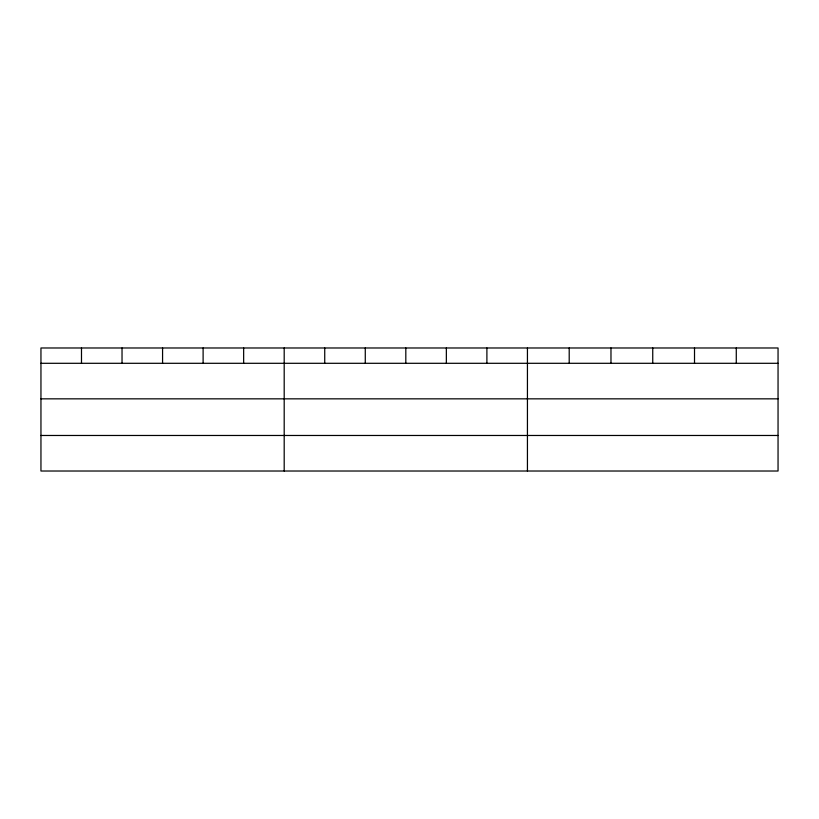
<?xml version="1.0" encoding="UTF-8"?>
<svg xmlns="http://www.w3.org/2000/svg" width="819" height="819" viewBox="0 0 819 819"><rect width="100%" height="100%" fill="white"/><g stroke="black" fill="none" stroke-linecap="round" stroke-linejoin="round"><path stroke-width="1.23" d="M778.05 398.843L778.05 347.983L40.95 347.983L40.95 471.017L778.05 471.017L778.05 398.843L40.95 398.843M40.95 363.298L778.05 363.298M40.95 435.473L778.05 435.473M736.281 347.983L736.281 363.298M694.512 347.983L694.512 363.298M652.743 347.983L652.743 363.298M610.974 347.983L610.974 363.298M569.205 347.983L569.205 363.298M527.436 347.983L527.436 471.017M486.895 347.983L486.895 363.298M446.355 347.983L446.355 363.298M405.814 347.983L405.814 363.298M365.274 347.983L365.274 363.298M324.733 347.983L324.733 363.298M284.193 347.983L284.193 471.017M243.652 347.983L243.652 363.298M203.112 347.983L203.112 363.298M162.572 347.983L162.572 363.298M122.031 347.983L122.031 363.298M81.49 347.983L81.49 363.298"/></g></svg>
